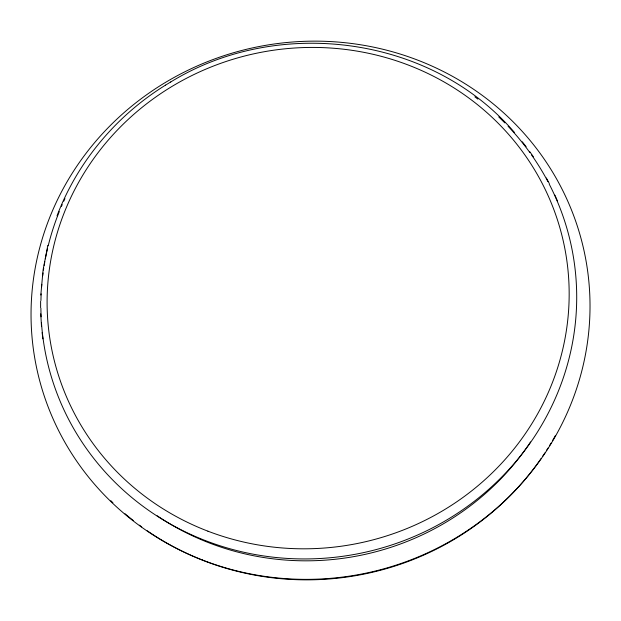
<?xml version="1.0" encoding="UTF-8"?>
<svg xmlns="http://www.w3.org/2000/svg" width="621" height="621" viewBox="0 0 621 621"><rect width="100%" height="100%" fill="white"/><g stroke="black" fill="none" stroke-linecap="round" stroke-linejoin="round"><path stroke-width="0.93" d="M40.613 307.542L40.629 301.286M40.815 295.037L43.113 269.762L47.833 245.388M57.031 215.844C77.423 161.848 116.538 115.49 165.512 85.139M170.635 82.034C278.231 15.75 431.347 35.622 514.367 132.343M165.365 85.232L170.775 81.941M522.323 141.836L526.127 146.727M529.806 151.71L533.369 156.787M546.356 177.986L549.274 183.49M554.895 195.149L557.402 200.878M42.119 332.6L42.896 338.849M41.498 326.343L40.745 313.807M530.551 441.966A262.869 252.266 -11.2 0 1 157.198 515.803M555.321 435.678A278.022 267.03 -11.2 0 1 552.488 440.654M551.021 443.138A278.022 267.03 -11.2 0 1 549.531 445.614M548.001 448.075A278.022 267.03 -11.2 0 1 546.449 450.52M544.873 452.957A278.022 267.03 -11.2 0 1 542.723 456.179M541.077 458.57A278.022 267.03 -11.2 0 1 147.231 530.792M141.712 526.887A278.022 267.03 -11.2 0 1 139.383 525.172M133.267 520.499A278.022 267.03 -11.2 0 1 125.054 513.761M112.913 502.738A278.022 267.03 -11.2 0 1 110.849 500.72M549.251 184.158A268.334 257.04 -11.2 0 1 377.972 549.088A268.334 257.04 -11.2 0 1 41.452 322.571M41.126 316.819A268.334 257.04 -11.2 0 1 40.893 308.187M40.932 300.533A268.334 257.04 -11.2 0 1 41.165 293.834M41.568 287.166A268.334 257.04 -11.2 0 1 41.801 284.309M42.686 275.771A268.334 257.04 -11.2 0 1 43.051 272.937M43.439 270.112A268.334 257.04 -11.2 0 1 43.718 268.225M44.169 265.408A268.334 257.04 -11.2 0 1 44.813 261.658M45.333 258.848A268.334 257.04 -11.2 0 1 47.514 248.633M48.182 245.862A268.334 257.04 -11.2 0 1 59.282 211.629M61.463 206.389A268.334 257.04 -11.2 0 1 62.224 204.658M63.769 201.204A268.334 257.04 -11.2 0 1 64.957 198.635M474.886 96.853A268.334 257.04 -11.2 0 1 477.898 99.127M498.741 116.919A268.334 257.04 -11.2 0 1 504.811 122.888M508.102 126.288A268.334 257.04 -11.2 0 1 529.853 152.549M531.506 154.87A268.334 257.04 -11.2 0 1 547.924 181.619M202.469 560.033A279.908 268.683 -11.2 0 0 587.784 272.114A279.908 268.683 -11.2 0 0 141.34 98.615A279.908 268.683 -11.2 0 0 202.469 560.033M207.895 531.165A261.449 250.263 -11.2 0 0 566.981 261.604A261.449 250.263 -11.2 0 0 149.506 101.588A261.449 250.263 -11.2 0 0 207.895 531.165"/></g></svg>
